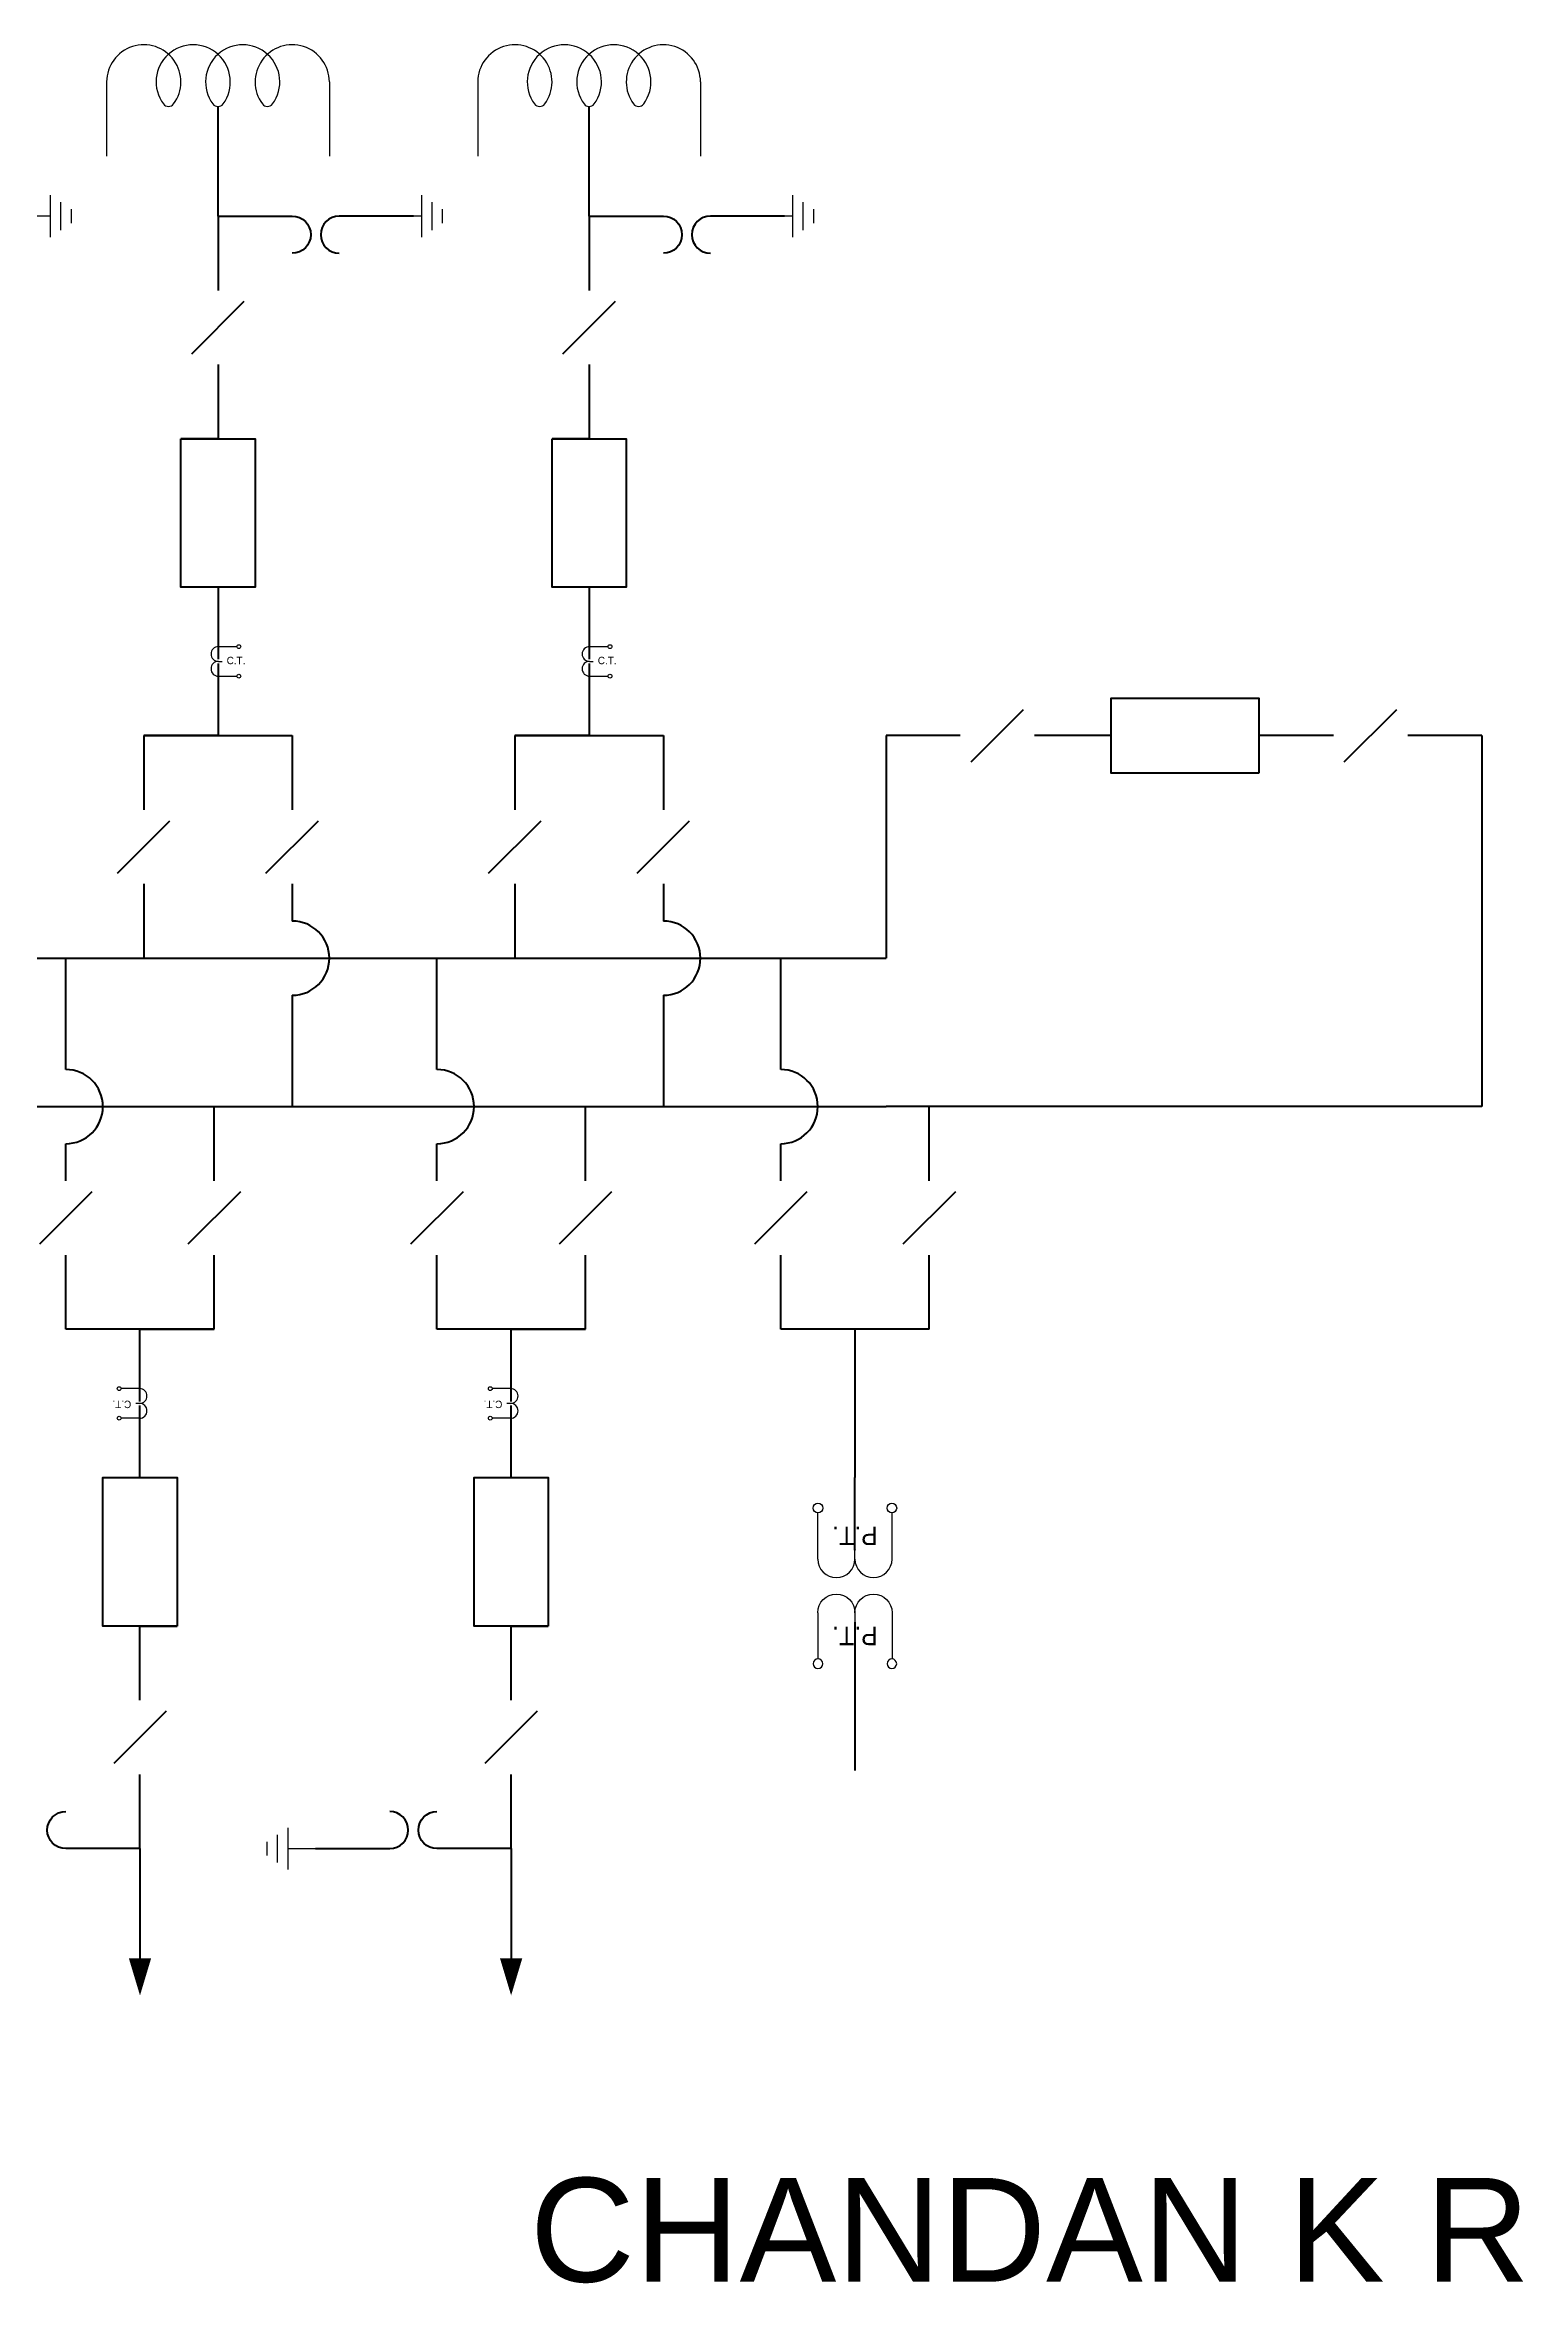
# Model space of a CAD drawing. Header units: millimetres. Extents: x -147 to 640, y -108 to 473.
# Drawn here: x 441.3 to 640.5, y -108 to 193.7 of the extents above; entities that cross this region are included whole.
import ezdxf
from ezdxf.enums import TextEntityAlignment as Align

# ---------------------------------------------------------------- set-up
doc = ezdxf.new("R2010")
doc.units = ezdxf.units.MM
doc.header["$MEASUREMENT"] = 0
doc.layers.add('MISC', color=7, linetype='Continuous')
doc.layers.add('SYMS', color=7, linetype='Continuous')
doc.styles.get("Standard").update_dxf_attribs({"font": 'arial_0.ttf'})
doc.styles.add('WD', font='txt')

# ---------------------------------------------------------------- blocks, each defined once
blk = doc.blocks.new('HGND2')
for p, q in [((0.125, 0), (0, 0)), ((0.125, 0.09375), (0.125, -0.09375)), ((0.171875, 0.0625), (0.171875, -0.0625)), ((0.21875, 0.03125), (0.21875, -0.03125))]:
    blk.add_line(p, q)
at = {"style": 'WD', "width": 0.8}
for tag, p in [('INST', (0.25, 0.3125)), ('LOC', (0.25, 0.15625)), ('TAG1', (0.25, 0)), ('DESC1', (0.25, -0.15625)), ('DESC2', (0.25, -0.3125))]:
    blk.add_attdef(tag, text='', height=0.125, dxfattribs=at).set_placement(p, align=Align.MIDDLE_LEFT)
at = {"style": 'WD', "flags": 1}
for tag in ['ASSYCODE', 'X4TERM01', 'CAT', 'MFG', 'FAMILY']:
    blk.add_attdef(tag, (0, 0), '', height=0.01, dxfattribs=at)
blk = doc.blocks.new('VXF1CT')
for p, q in [((-0.344, 0.25), (-0.032, 0.25)), ((-0.344, 0), (-0.281, 0)), ((-0.344, -0.25), (-0.032, -0.25))]:
    blk.add_line(p, q)
for centre in [(0, 0.249), (0, -0.249)]:
    blk.add_circle(centre, 0.0322)
for centre in [(-0.344, 0.125), (-0.344, -0.125)]:
    blk.add_arc(centre, 0.125, 90, 270)
at = {"linetype": 'Continuous', "style": 'WD', "flags": 8}
for tag, p in [('TERM02', (-0.045, 0.267)), ('TERM01', (-0.055, -0.231))]:
    blk.add_attdef(tag, text='', height=0.125, dxfattribs=at).set_placement(p, align=Align.RIGHT)
at = {"style": 'WD'}
blk.add_attdef('TYPE', text='', height=0.125, dxfattribs=at).set_placement((-0.047, -0.047), align=Align.CENTER)
at = {"linetype": 'Continuous', "style": 'WD', "flags": 9}
for tag, p in [('ASSYCODE', (-0.171, 0.119)), ('MFG', (-0.173, 0.143)), ('CAT', (-0.171, 0.162))]:
    blk.add_attdef(tag, text='', height=0.01, dxfattribs=at).set_placement(p, align=Align.CENTER)
at = {"style": 'WD'}
for tag, p, height, flags in [('FAMILY', (-0.196, 0.191), 0.01, 9), ('X2TERM02', (0, 0.281), 0.0125, 1), ('X1TERM02', (0.032, 0.249), 0.0125, 1), ('X8TERM01', (0, -0.283), 0.0125, 1), ('X1TERM01', (0.032, -0.251), 0.0125, 1)]:
    blk.add_attdef(tag, p, '', height=height, dxfattribs=dict(at, flags=flags))
blk.add_attdef('TAG1', (0.281, 0.031), '', height=0.125, dxfattribs=at)
at = {"style": 'WD', "width": 0.7}
blk.add_attdef('RATING1', (0.281, -0.125), '', height=0.125, dxfattribs=at)
for tag, p in [('INST', (-0.227, -0.422)), ('DESC1', (-0.201, -0.757)), ('LOC', (-0.201, -0.601)), ('DESC2', (-0.201, -0.914))]:
    blk.add_attdef(tag, text='', height=0.125, dxfattribs=at).set_placement(p, align=Align.CENTER)
blk = doc.blocks.new('HXF1PT')
for p, q in [((-0.25, 0.344), (-0.25, 0.032)), ((0, 0.344), (0, 0.281)), ((0.25, 0.344), (0.25, 0.032))]:
    blk.add_line(p, q)
for centre in [(-0.249, 0), (0.249, 0)]:
    blk.add_circle(centre, 0.0322)
for centre in [(-0.125, 0.344), (0.125, 0.344)]:
    blk.add_arc(centre, 0.125, 0, 180)
at = {"style": 'WD', "width": 0.7}
for tag, p in [('INST', (-0.388, 0.577)), ('LOC', (-0.388, 0.408)), ('DESC1', (-0.388, 0.252)), ('DESC2', (-0.388, 0.095))]:
    blk.add_attdef(tag, text='', height=0.125, dxfattribs=at).set_placement(p, align=Align.RIGHT)
at = {"style": 'WD'}
blk.add_attdef('TAG1', (0.368, 0.188), '', height=0.125, dxfattribs=at)
blk.add_attdef('TYPE', text='', height=0.125, dxfattribs=at).set_placement((0, 0.125), align=Align.CENTER)
for tag, p, height, flags in [('FAMILY', (0.304, 0.191), 0.01, 9), ('X4TERM01', (-0.281, 0), 0.0125, 1), ('X1TERM02', (0.281, 0), 0.0125, 1), ('X8TERM01', (-0.249, -0.032), 0.0125, 1), ('X8TERM02', (0.249, -0.032), 0.0125, 1)]:
    blk.add_attdef(tag, p, '', height=height, dxfattribs=dict(at, flags=flags))
at = {"linetype": 'Continuous', "style": 'WD', "flags": 9}
for tag, p in [('MFG', (0.327, 0.143)), ('CAT', (0.329, 0.162)), ('ASSYCODE', (0.329, 0.119))]:
    blk.add_attdef(tag, text='', height=0.01, dxfattribs=at).set_placement(p, align=Align.CENTER)
at = {"style": 'WD', "width": 0.7}
blk.add_attdef('RATING1', (0.368, 0.031), '', height=0.125, dxfattribs=at)
at = {"linetype": 'Continuous', "style": 'WD', "flags": 8}
for tag, p in [('TERM01', (-0.188, -0.031)), ('TERM02', (0.328, -0.031))]:
    blk.add_attdef(tag, text='', height=0.125, dxfattribs=at).set_placement(p, align=Align.TOP_LEFT)

msp = doc.modelspace()

# ---------------------------------------------------------------- linework, layer by layer
for p, q in [((449.61, 188.69), (449.61, 178.69)), ((479.61, 188.69), (479.61, 178.69)), ((499.61, 188.69), (499.61, 178.69)), ((529.61, 188.69), (529.61, 178.69))]:
    msp.add_line(p, q)
at = {"lineweight": 100}
for p, q in [((464.61, 170.6), (464.61, 185.37)), ((514.61, 170.6), (514.61, 185.37)), ((464.61, 170.6), (464.61, 160.6)), ((514.61, 170.6), (514.61, 160.6)), ((461.07, 152.06), (468.14, 159.13)), ((511.07, 152.06), (518.14, 159.13)), ((464.61, 150.6), (464.61, 140.6)), ((514.61, 150.6), (514.61, 140.6)), ((464.61, 140.6), (459.61, 140.6)), ((459.61, 140.6), (469.61, 140.6)), ((514.61, 140.6), (509.61, 140.6)), ((509.61, 140.6), (519.61, 140.6)), ((464.61, 120.6), (464.61, 110.88)), ((514.61, 120.6), (514.61, 110.88)), ((464.61, 110.31), (464.61, 100.6)), ((514.61, 110.31), (514.61, 100.6)), ((566.07, 97.06), (573.14, 104.13)), ((616.35, 97.06), (623.42, 104.13)), ((464.61, 100.6), (454.61, 100.6)), ((454.61, 100.6), (474.61, 100.6)), ((454.61, 100.6), (454.61, 90.6)), ((474.61, 100.6), (474.61, 90.6)), ((514.61, 100.6), (504.61, 100.6)), ((504.61, 100.6), (524.61, 100.6)), ((504.61, 100.6), (504.61, 90.6)), ((524.61, 100.6), (524.61, 90.6)), ((564.61, 100.6), (554.61, 100.6)), ((554.61, 100.6), (554.61, 70.6)), ((584.89, 100.6), (574.61, 100.6)), ((614.89, 100.6), (604.89, 100.6)), ((634.89, 100.6), (624.89, 100.6)), ((634.89, 100.6), (634.89, 70.6)), ((451.07, 82.06), (458.14, 89.13)), ((471.07, 82.06), (478.14, 89.13)), ((501.07, 82.06), (508.14, 89.13)), ((521.07, 82.06), (528.14, 89.13)), ((454.61, 80.6), (454.61, 70.6)), ((474.61, 80.6), (474.61, 75.6)), ((504.61, 80.6), (504.61, 70.6)), ((524.61, 80.6), (524.61, 75.6)), ((270.32, 70.6), (554.61, 70.6)), ((444.1, 55.6), (444.1, 70.6)), ((494.1, 55.6), (494.1, 70.6)), ((540.42, 55.6), (540.42, 70.6)), ((634.89, 70.6), (634.89, 50.6)), ((474.61, 65.6), (474.61, 50.6)), ((524.61, 65.6), (524.61, 50.6)), ((270.32, 50.6), (554.61, 50.6)), ((464.1, 40.6), (464.1, 50.6)), ((514.1, 40.6), (514.1, 50.6)), ((634.89, 50.6), (554.61, 50.6)), ((560.42, 40.6), (560.42, 50.6)), ((444.1, 40.6), (444.1, 45.6)), ((494.1, 40.6), (494.1, 45.6)), ((540.42, 40.6), (540.42, 45.6)), ((447.63, 39.13), (440.56, 32.06)), ((467.63, 39.13), (460.56, 32.06)), ((497.63, 39.13), (490.56, 32.06)), ((517.63, 39.13), (510.56, 32.06)), ((543.96, 39.13), (536.88, 32.06)), ((563.96, 39.13), (556.88, 32.06)), ((444.1, 20.6), (444.1, 30.6)), ((464.1, 20.6), (464.1, 30.6)), ((494.1, 20.6), (494.1, 30.6)), ((514.1, 20.6), (514.1, 30.6)), ((540.42, 20.6), (540.42, 30.6)), ((560.42, 20.6), (560.42, 30.6)), ((464.1, 20.6), (444.1, 20.6)), ((454.1, 10.88), (454.1, 20.6)), ((454.1, 20.6), (464.1, 20.6)), ((514.1, 20.6), (494.1, 20.6)), ((504.1, 10.88), (504.1, 20.6)), ((504.1, 20.6), (514.1, 20.6)), ((560.42, 20.6), (540.42, 20.6)), ((550.42, 20.6), (550.42, 0.6)), ((454.1, 0.6), (454.1, 10.31)), ((504.1, 0.6), (504.1, 10.31)), ((550.42, -9.16), (550.42, 0.6)), ((550.42, -9.12), (550.42, -9.16)), ((459.1, -19.4), (449.1, -19.4)), ((454.1, -29.4), (454.1, -19.4)), ((454.1, -19.4), (459.1, -19.4)), ((509.1, -19.4), (499.1, -19.4)), ((504.1, -29.4), (504.1, -19.4)), ((504.1, -19.4), (509.1, -19.4)), ((550.42, -18.86), (550.42, -38.86)), ((457.63, -30.87), (450.56, -37.94)), ((507.63, -30.87), (500.56, -37.94)), ((454.1, -49.4), (454.1, -39.4)), ((504.1, -49.4), (504.1, -39.4)), ((454.1, -49.4), (454.1, -64.18)), ((504.1, -49.4), (504.1, -64.18))]:
    msp.add_line(p, q, dxfattribs=at)
for points, format in [([(464.61, 170.6), (474.61, 170.6, -1), (474.61, 165.6, 1)], "xyb"), ([(490.95, 170.6), (480.95, 170.6, 1), (480.95, 165.6, -1)], "xyb"), ([(514.61, 170.6), (524.61, 170.6, -1), (524.61, 165.6, 1)], "xyb"), ([(540.95, 170.6), (530.95, 170.6, 1), (530.95, 165.6, -1)], "xyb"), ([(454.1, -49.4), (444.1, -49.4, -1), (444.1, -44.4, 1)], "xyb"), ([(477.75, -49.4), (487.75, -49.4, 1), (487.75, -44.4, -1)], "xyb"), ([(504.1, -49.4), (494.1, -49.4, -1), (494.1, -44.4, 1)], "xyb"), ([(454.1, -64.18, 3, 0, 0), (454.1, -69.18, 0, 0, 0)], "xyseb"), ([(504.1, -64.18, 3, 0, 0), (504.1, -69.18, 0, 0, 0)], "xyseb")]:
    msp.add_lwpolyline(points, format=format, dxfattribs=at)
for points in [[(459.61, 140.6), (469.61, 140.6), (469.61, 120.6), (459.61, 120.6)], [(509.61, 140.6), (519.61, 140.6), (519.61, 120.6), (509.61, 120.6)], [(604.89, 95.6), (604.89, 105.6), (584.89, 105.6), (584.89, 95.6)], [(459.1, -19.4), (449.1, -19.4), (449.1, 0.6), (459.1, 0.6)], [(509.1, -19.4), (499.1, -19.4), (499.1, 0.6), (509.1, 0.6)]]:
    msp.add_lwpolyline(points, close=True, dxfattribs=at)
for centre, radius, start, end in [((454.61, 188.69), 5, 323.5207, 180), ((461.27, 188.69), 5, 323.5207, 216.4793), ((467.94, 188.69), 5, 323.5207, 216.4793), ((474.61, 188.69), 5, 0, 216.4793), ((504.61, 188.69), 5, 323.5207, 180), ((511.27, 188.69), 5, 323.5207, 216.4793), ((517.94, 188.69), 5, 323.5207, 216.4793), ((524.61, 188.69), 5, 0, 216.4793), ((457.94, 186.23), 0.854, 216.4793, 323.5207), ((464.61, 186.23), 0.854, 216.4793, 323.5207), ((471.27, 186.23), 0.854, 216.4793, 323.5207), ((507.94, 186.23), 0.854, 216.4793, 323.5207), ((514.61, 186.23), 0.854, 216.4793, 323.5207), ((521.27, 186.23), 0.854, 216.4793, 323.5207)]:
    msp.add_arc(centre, radius, start, end)
for centre in [(474.61, 70.6), (524.61, 70.6), (444.1, 50.6), (494.1, 50.6), (540.42, 50.6)]:
    msp.add_arc(centre, 5, 270, 90, dxfattribs=at)

# ---------------------------------------------------------------- block references
at = {"layer": 'SYMS', "lineweight": 100, "xscale": -30, "yscale": 30, "zscale": 30, "rotation": 180}
for p in [(438.3, 170.6), (488.3, 170.6), (538.3, 170.6)]:
    msp.add_blockref('HGND2', p, dxfattribs=at)
at = {"layer": 'SYMS', "lineweight": 100}
ref = msp.add_blockref('VXF1CT', (467.42, 110.6), dxfattribs=dict(at, xscale=8, yscale=8, zscale=8))
ref.add_attrib('TYPE', 'C.T.', dxfattribs={"layer": 'MISC', "height": 1, "style": 'WD'}).set_placement((467.04, 110.22), align=Align.CENTER)
ref = msp.add_blockref('VXF1CT', (517.42, 110.6), dxfattribs=dict(at, xscale=8, yscale=8, zscale=8))
ref.add_attrib('TYPE', 'C.T.', dxfattribs={"layer": 'MISC', "height": 1, "style": 'WD'}).set_placement((517.04, 110.22), align=Align.CENTER)
ref = msp.add_blockref('VXF1CT', (451.29, 10.6), dxfattribs=dict(at, xscale=8, yscale=8, zscale=8, rotation=180))
ref.add_attrib('TYPE', 'C.T.', dxfattribs={"layer": 'MISC', "height": 1, "rotation": 180, "style": 'WD'}).set_placement((451.66, 10.97), align=Align.CENTER)
ref = msp.add_blockref('VXF1CT', (501.29, 10.6), dxfattribs=dict(at, xscale=8, yscale=8, zscale=8, rotation=180))
ref.add_attrib('TYPE', 'C.T.', dxfattribs={"layer": 'MISC', "height": 1, "rotation": 180, "style": 'WD'}).set_placement((501.66, 10.97), align=Align.CENTER)
ref = msp.add_blockref('HXF1PT', (550.42, -3.5), dxfattribs=dict(at, xscale=20, yscale=20, zscale=20, rotation=180))
ref.add_attrib('TYPE', 'P.T.', dxfattribs={"layer": 'MISC', "height": 2.5, "rotation": 180, "style": 'WD'}).set_placement((550.42, -6), align=Align.CENTER)
ref = msp.add_blockref('HXF1PT', (550.42, -24.48), dxfattribs=dict(at, xscale=-20, yscale=20, zscale=20))
ref.add_attrib('TYPE', 'P.T.', dxfattribs={"layer": 'MISC', "height": 2.5, "rotation": 180, "style": 'WD'}).set_placement((550.42, -19.48), align=Align.CENTER)
at = {"layer": 'SYMS', "lineweight": 100, "xscale": -30, "yscale": 30, "zscale": 30}
msp.add_blockref('HGND2', (477.75, -49.4), dxfattribs=at)

# ---------------------------------------------------------------- texts
at = {"lineweight": 100, "insert": (506.63, -93.77), "char_height": 14, "attachment_point": 1}
msp.add_mtext_dynamic_manual_height_columns('CHANDAN K R', width=178.3547, gutter_width=1, heights=[0], dxfattribs=at)

doc.saveas('drawing.dxf')
